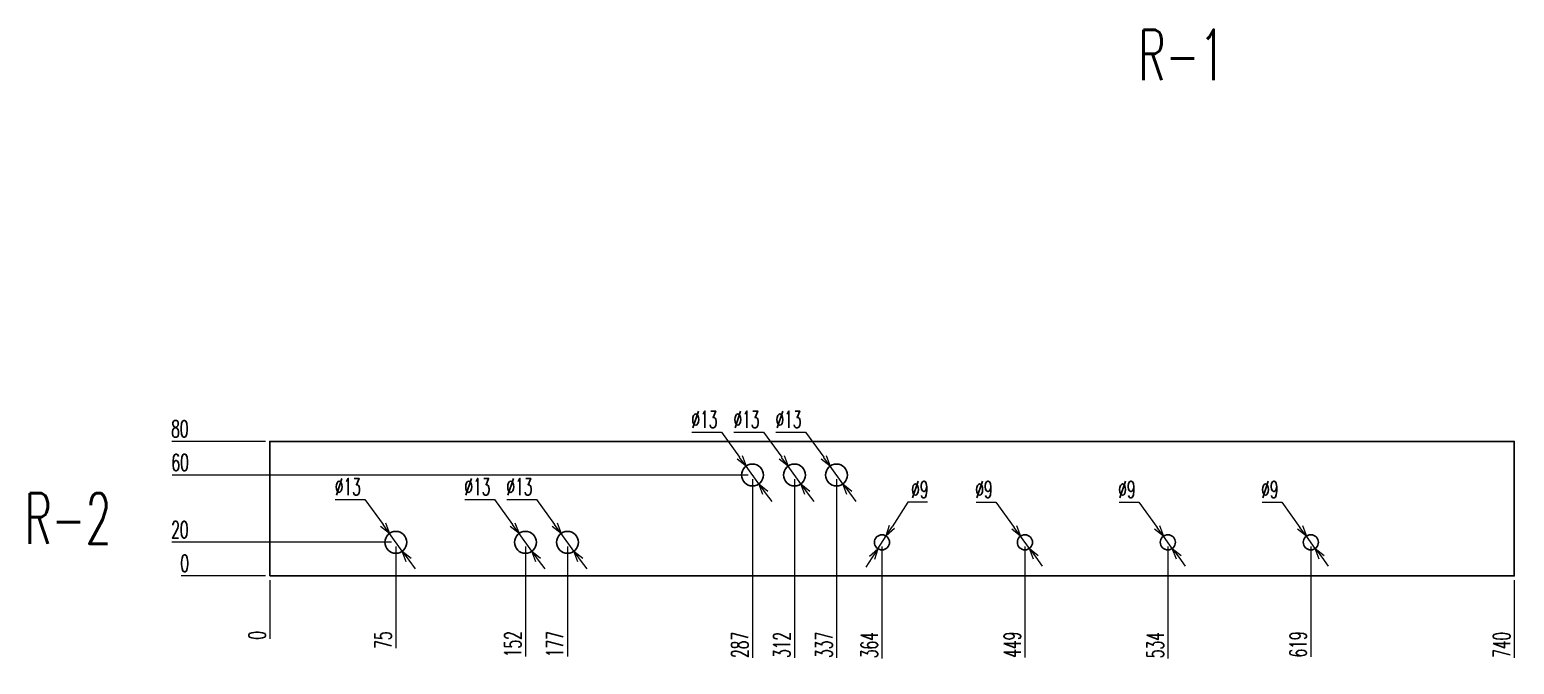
# Model space of a CAD drawing. Header units: millimetres. Extents: x 173893 to 258446, y -176540 to -123824.
# Drawn here: x 202364 to 203247, y -129515 to -129137 of the extents above; entities that cross this region are included whole.
import ezdxf
from ezdxf.enums import TextEntityAlignment as Align

# ---------------------------------------------------------------- set-up
doc = ezdxf.new("R2010")
doc.units = ezdxf.units.MM
doc.header["$LTSCALE"] = 3
doc.layers.add('@.DM. NÉT CHÍNH', color=7, linetype='Continuous')
doc.styles.add('Ann_w01', font='romans.shx', dxfattribs={"width": 0.6, "bigfont": 'chineset.shx'})
doc.dimstyles.new('Dim 01_SC05', dxfattribs={"dimscale": 5, "dimtxt": 2, "dimasz": 1.3, "dimexe": 0.5, "dimexo": 0.5, "dimgap": 0.5, "dimtad": 1, "dimtoh": 1, "dimdec": 1, "dimzin": 12, "dimdsep": 46, "dimtxsty": 'Ann_w01', "dimblk": 'OPEN30', "dimcen": 1.5, "dimclrd": 6, "dimclre": 6, "dimclrt": 3, "dimadec": 1, "dimazin": 3, "dimtm": 1e-09, "dimtfac": 1, "dimtdec": 1, "dimtmove": 0, "dimatfit": 3, "dimldrblk": 'OPEN30', "dimfxl": 1, "dimtolj": 1, "dimlwd": 20, "dimlwe": 20, "dimarcsym": 0})

# ---------------------------------------------------------------- blocks, each defined once
blk = doc.blocks.new('*D3252')
at = {"layer": '@.DM. NÉT CHÍNH', "color": 6, "linetype": 'Continuous', "lineweight": 20, "transparency": 16777216}
blk.add_line((202507.21, -129464.64), (202507.21, -129499.44), dxfattribs=at)
at = {"layer": 'Defpoints', "color": 0, "linetype": 'Continuous', "transparency": 16777216}
for p in [(202507.21, -129462.14), (202507.21, -129462.14), (202507.21, -129492.94)]:
    blk.add_point(p, dxfattribs=at)
at = {"layer": '@.DM. NÉT CHÍNH', "color": 3, "linetype": 'Continuous', "transparency": 16777216, "insert": (202499.71, -129497.44), "char_height": 10, "attachment_point": 5, "rotation": 90, "style": 'Ann_w01'}
blk.add_mtext('\\A1;0', dxfattribs=at)
blk = doc.blocks.new('_Open30')
at = {"color": 0, "linetype": 'ByBlock', "lineweight": -2}
for p, q in [((-1, 0.27), (0, 0)), ((0, 0), (-1, -0.27)), ((0, 0), (-1, 0))]:
    blk.add_line(p, q, dxfattribs=at)
blk = doc.blocks.new('*D3253')
at = {"layer": '@.DM. NÉT CHÍNH', "color": 6, "linetype": 'Continuous', "lineweight": 20, "transparency": 16777216}
blk.add_line((202582.17, -129444.64), (202582.17, -129505.15), dxfattribs=at)
at = {"layer": 'Defpoints', "color": 0, "linetype": 'Continuous', "transparency": 16777216}
for p in [(202582.17, -129442.14), (202507.21, -129462.14), (202582.17, -129492.94)]:
    blk.add_point(p, dxfattribs=at)
at = {"layer": '@.DM. NÉT CHÍNH', "color": 3, "linetype": 'Continuous', "transparency": 16777216, "insert": (202574.67, -129500.29), "char_height": 10, "attachment_point": 5, "rotation": 90, "style": 'Ann_w01'}
blk.add_mtext('\\A1;75', dxfattribs=at)
blk = doc.blocks.new('*D3254')
at = {"layer": '@.DM. NÉT CHÍNH', "color": 6, "linetype": 'Continuous', "lineweight": 20, "transparency": 16777216}
blk.add_line((202659.22, -129444.64), (202659.22, -129510.01), dxfattribs=at)
at = {"layer": 'Defpoints', "color": 0, "linetype": 'Continuous', "transparency": 16777216}
for p in [(202659.22, -129442.14), (202507.21, -129462.14), (202659.22, -129492.94)]:
    blk.add_point(p, dxfattribs=at)
at = {"layer": '@.DM. NÉT CHÍNH', "color": 3, "linetype": 'Continuous', "transparency": 16777216, "insert": (202651.72, -129502.72), "char_height": 10, "attachment_point": 5, "rotation": 90, "style": 'Ann_w01'}
blk.add_mtext('\\A1;152', dxfattribs=at)
blk = doc.blocks.new('*D3255')
at = {"layer": '@.DM. NÉT CHÍNH', "color": 6, "linetype": 'Continuous', "lineweight": 20, "transparency": 16777216}
blk.add_line((202684.21, -129444.64), (202684.21, -129510.01), dxfattribs=at)
at = {"layer": 'Defpoints', "color": 0, "linetype": 'Continuous', "transparency": 16777216}
for p in [(202684.21, -129442.14), (202507.21, -129462.14), (202684.21, -129492.94)]:
    blk.add_point(p, dxfattribs=at)
at = {"layer": '@.DM. NÉT CHÍNH', "color": 3, "linetype": 'Continuous', "transparency": 16777216, "insert": (202676.71, -129502.72), "char_height": 10, "attachment_point": 5, "rotation": 90, "style": 'Ann_w01'}
blk.add_mtext('\\A1;177', dxfattribs=at)
blk = doc.blocks.new('*D3256')
at = {"layer": '@.DM. NÉT CHÍNH', "color": 6, "linetype": 'Continuous', "lineweight": 20, "transparency": 16777216}
blk.add_line((202684.22, -129444.64), (202684.22, -129510.01), dxfattribs=at)
at = {"layer": 'Defpoints', "color": 0, "linetype": 'Continuous', "transparency": 16777216}
for p in [(202684.22, -129442.14), (202507.21, -129462.14), (202684.22, -129492.94)]:
    blk.add_point(p, dxfattribs=at)
at = {"layer": '@.DM. NÉT CHÍNH', "color": 3, "linetype": 'Continuous', "transparency": 16777216, "insert": (202676.72, -129502.72), "char_height": 10, "attachment_point": 5, "rotation": 90, "style": 'Ann_w01'}
blk.add_mtext('\\A1;177', dxfattribs=at)
blk = doc.blocks.new('*D3257')
at = {"layer": '@.DM. NÉT CHÍNH', "color": 6, "linetype": 'Continuous', "lineweight": 20, "transparency": 16777216}
blk.add_line((202794.21, -129404.64), (202794.21, -129510.86), dxfattribs=at)
at = {"layer": 'Defpoints', "color": 0, "linetype": 'Continuous', "transparency": 16777216}
for p in [(202794.21, -129402.14), (202507.21, -129462.14), (202794.21, -129492.94)]:
    blk.add_point(p, dxfattribs=at)
at = {"layer": '@.DM. NÉT CHÍNH', "color": 3, "linetype": 'Continuous', "transparency": 16777216, "insert": (202786.71, -129503.15), "char_height": 10, "attachment_point": 5, "rotation": 90, "style": 'Ann_w01'}
blk.add_mtext('\\A1;287', dxfattribs=at)
blk = doc.blocks.new('*D3258')
at = {"layer": '@.DM. NÉT CHÍNH', "color": 6, "linetype": 'Continuous', "lineweight": 20, "transparency": 16777216}
blk.add_line((202819.21, -129404.64), (202819.21, -129510.86), dxfattribs=at)
at = {"layer": 'Defpoints', "color": 0, "linetype": 'Continuous', "transparency": 16777216}
for p in [(202819.21, -129402.14), (202507.21, -129462.14), (202819.21, -129492.94)]:
    blk.add_point(p, dxfattribs=at)
at = {"layer": '@.DM. NÉT CHÍNH', "color": 3, "linetype": 'Continuous', "transparency": 16777216, "insert": (202811.71, -129503.15), "char_height": 10, "attachment_point": 5, "rotation": 90, "style": 'Ann_w01'}
blk.add_mtext('\\A1;312', dxfattribs=at)
blk = doc.blocks.new('*D3259')
at = {"layer": '@.DM. NÉT CHÍNH', "color": 6, "linetype": 'Continuous', "lineweight": 20, "transparency": 16777216}
blk.add_line((202844.21, -129404.64), (202844.21, -129510.86), dxfattribs=at)
at = {"layer": 'Defpoints', "color": 0, "linetype": 'Continuous', "transparency": 16777216}
for p in [(202844.21, -129402.14), (202507.21, -129462.14), (202844.21, -129492.94)]:
    blk.add_point(p, dxfattribs=at)
at = {"layer": '@.DM. NÉT CHÍNH', "color": 3, "linetype": 'Continuous', "transparency": 16777216, "insert": (202836.71, -129503.15), "char_height": 10, "attachment_point": 5, "rotation": 90, "style": 'Ann_w01'}
blk.add_mtext('\\A1;337', dxfattribs=at)
blk = doc.blocks.new('*D3260')
at = {"layer": '@.DM. NÉT CHÍNH', "color": 6, "linetype": 'Continuous', "lineweight": 20, "transparency": 16777216}
blk.add_line((202871.22, -129444.64), (202871.22, -129511.15), dxfattribs=at)
at = {"layer": 'Defpoints', "color": 0, "linetype": 'Continuous', "transparency": 16777216}
for p in [(202871.22, -129442.14), (202507.21, -129462.14), (202871.22, -129492.94)]:
    blk.add_point(p, dxfattribs=at)
at = {"layer": '@.DM. NÉT CHÍNH', "color": 3, "linetype": 'Continuous', "transparency": 16777216, "insert": (202863.72, -129503.29), "char_height": 10, "attachment_point": 5, "rotation": 90, "style": 'Ann_w01'}
blk.add_mtext('\\A1;364', dxfattribs=at)
blk = doc.blocks.new('*D3261')
at = {"layer": '@.DM. NÉT CHÍNH', "color": 6, "linetype": 'Continuous', "lineweight": 20, "transparency": 16777216}
blk.add_line((202956.22, -129444.64), (202956.22, -129510.58), dxfattribs=at)
at = {"layer": 'Defpoints', "color": 0, "linetype": 'Continuous', "transparency": 16777216}
for p in [(202956.22, -129442.14), (202507.21, -129462.14), (202956.22, -129492.94)]:
    blk.add_point(p, dxfattribs=at)
at = {"layer": '@.DM. NÉT CHÍNH', "color": 3, "linetype": 'Continuous', "transparency": 16777216, "insert": (202948.72, -129503.01), "char_height": 10, "attachment_point": 5, "rotation": 90, "style": 'Ann_w01'}
blk.add_mtext('\\A1;449', dxfattribs=at)
blk = doc.blocks.new('*D3262')
at = {"layer": '@.DM. NÉT CHÍNH', "color": 6, "linetype": 'Continuous', "lineweight": 20, "transparency": 16777216}
blk.add_line((203041.22, -129444.64), (203041.22, -129511.15), dxfattribs=at)
at = {"layer": 'Defpoints', "color": 0, "linetype": 'Continuous', "transparency": 16777216}
for p in [(203041.22, -129442.14), (202507.21, -129462.14), (203041.22, -129492.94)]:
    blk.add_point(p, dxfattribs=at)
at = {"layer": '@.DM. NÉT CHÍNH', "color": 3, "linetype": 'Continuous', "transparency": 16777216, "insert": (203033.72, -129503.29), "char_height": 10, "attachment_point": 5, "rotation": 90, "style": 'Ann_w01'}
blk.add_mtext('\\A1;534', dxfattribs=at)
blk = doc.blocks.new('*D3263')
at = {"layer": '@.DM. NÉT CHÍNH', "color": 6, "linetype": 'Continuous', "lineweight": 20, "transparency": 16777216}
blk.add_line((203126.22, -129444.64), (203126.22, -129510.29), dxfattribs=at)
at = {"layer": 'Defpoints', "color": 0, "linetype": 'Continuous', "transparency": 16777216}
for p in [(203126.22, -129442.14), (202507.21, -129462.14), (203126.22, -129492.94)]:
    blk.add_point(p, dxfattribs=at)
at = {"layer": '@.DM. NÉT CHÍNH', "color": 3, "linetype": 'Continuous', "transparency": 16777216, "insert": (203118.72, -129502.86), "char_height": 10, "attachment_point": 5, "rotation": 90, "style": 'Ann_w01'}
blk.add_mtext('\\A1;619', dxfattribs=at)
blk = doc.blocks.new('*D3264')
at = {"layer": '@.DM. NÉT CHÍNH', "color": 6, "linetype": 'Continuous', "lineweight": 20, "transparency": 16777216}
blk.add_line((203247.21, -129464.64), (203247.21, -129510.86), dxfattribs=at)
at = {"layer": 'Defpoints', "color": 0, "linetype": 'Continuous', "transparency": 16777216}
for p in [(202507.21, -129462.14), (203247.21, -129462.14), (203247.21, -129492.94)]:
    blk.add_point(p, dxfattribs=at)
at = {"layer": '@.DM. NÉT CHÍNH', "color": 3, "linetype": 'Continuous', "transparency": 16777216, "insert": (203239.71, -129503.15), "char_height": 10, "attachment_point": 5, "rotation": 90, "style": 'Ann_w01'}
blk.add_mtext('\\A1;740', dxfattribs=at)
blk = doc.blocks.new('*D3265')
at = {"layer": '@.DM. NÉT CHÍNH', "color": 6, "linetype": 'Continuous', "lineweight": 20, "transparency": 16777216}
for p, q in [((202546.04, -129416.64), (202563.68, -129416.64)), ((202563.68, -129416.64), (202574.54, -129431.61)), ((202585.98, -129447.4), (202578.35, -129436.88)), ((202589.8, -129452.67), (202593.61, -129457.93))]:
    blk.add_line(p, q, dxfattribs=at)
at = {"layer": 'Defpoints', "color": 0, "linetype": 'Continuous', "transparency": 16777216}
for p in [(202578.35, -129436.88), (202585.98, -129447.4)]:
    blk.add_point(p, dxfattribs=at)
at = {"layer": '@.DM. NÉT CHÍNH', "color": 6, "linetype": 'Continuous', "lineweight": 20, "transparency": 16777216, "xscale": 6.5, "yscale": 6.5, "zscale": 6.5}
for p, rotation in [((202578.35, -129436.88), 305.9372985713013), ((202585.98, -129447.4), 125.9372985713013)]:
    blk.add_blockref('_Open30', p, dxfattribs=dict(at, rotation=rotation))
at = {"layer": '@.DM. NÉT CHÍNH', "color": 3, "linetype": 'Continuous', "transparency": 16777216, "insert": (202553.61, -129409.14), "char_height": 10, "attachment_point": 5, "style": 'Ann_w01'}
blk.add_mtext('\\A1;∅13', dxfattribs=at)
blk = doc.blocks.new('*D3266')
at = {"layer": '@.DM. NÉT CHÍNH', "color": 6, "linetype": 'Continuous', "lineweight": 20, "transparency": 16777216}
for p, q in [((203097.26, -129418.26), (203108.9, -129418.26)), ((203108.9, -129418.26), (203119.76, -129433.23)), ((203128.86, -129445.78), (203123.58, -129438.5)), ((203132.67, -129451.05), (203136.49, -129456.31))]:
    blk.add_line(p, q, dxfattribs=at)
at = {"layer": 'Defpoints', "color": 0, "linetype": 'Continuous', "transparency": 16777216}
for p in [(203123.58, -129438.5), (203128.86, -129445.78)]:
    blk.add_point(p, dxfattribs=at)
at = {"layer": '@.DM. NÉT CHÍNH', "color": 6, "linetype": 'Continuous', "lineweight": 20, "transparency": 16777216, "xscale": 6.5, "yscale": 6.5, "zscale": 6.5}
for p, rotation in [((203123.58, -129438.5), 305.9372985710678), ((203128.86, -129445.78), 125.9372985710678)]:
    blk.add_blockref('_Open30', p, dxfattribs=dict(at, rotation=rotation))
at = {"layer": '@.DM. NÉT CHÍNH', "color": 3, "linetype": 'Continuous', "transparency": 16777216, "insert": (203101.83, -129410.76), "char_height": 10, "attachment_point": 5, "style": 'Ann_w01'}
blk.add_mtext('\\A1;∅9', dxfattribs=at)
blk = doc.blocks.new('*D3267')
at = {"layer": '@.DM. NÉT CHÍNH', "color": 6, "linetype": 'Continuous', "lineweight": 20, "transparency": 16777216}
for p, q in [((203012.26, -129418.26), (203023.9, -129418.26)), ((203023.9, -129418.26), (203034.76, -129433.23)), ((203043.86, -129445.78), (203038.58, -129438.5)), ((203047.67, -129451.05), (203051.49, -129456.31))]:
    blk.add_line(p, q, dxfattribs=at)
at = {"layer": 'Defpoints', "color": 0, "linetype": 'Continuous', "transparency": 16777216}
for p in [(203038.58, -129438.5), (203043.86, -129445.78)]:
    blk.add_point(p, dxfattribs=at)
at = {"layer": '@.DM. NÉT CHÍNH', "color": 6, "linetype": 'Continuous', "lineweight": 20, "transparency": 16777216, "xscale": 6.5, "yscale": 6.5, "zscale": 6.5}
for p, rotation in [((203038.58, -129438.5), 305.9372985705765), ((203043.86, -129445.78), 125.9372985705765)]:
    blk.add_blockref('_Open30', p, dxfattribs=dict(at, rotation=rotation))
at = {"layer": '@.DM. NÉT CHÍNH', "color": 3, "linetype": 'Continuous', "transparency": 16777216, "insert": (203016.83, -129410.76), "char_height": 10, "attachment_point": 5, "style": 'Ann_w01'}
blk.add_mtext('\\A1;∅9', dxfattribs=at)
blk = doc.blocks.new('*D3268')
at = {"layer": '@.DM. NÉT CHÍNH', "color": 6, "linetype": 'Continuous', "lineweight": 20, "transparency": 16777216}
for p, q in [((202927.26, -129418.26), (202938.9, -129418.26)), ((202938.9, -129418.26), (202949.76, -129433.23)), ((202958.86, -129445.78), (202953.58, -129438.5)), ((202962.67, -129451.05), (202966.49, -129456.31))]:
    blk.add_line(p, q, dxfattribs=at)
at = {"layer": 'Defpoints', "color": 0, "linetype": 'Continuous', "transparency": 16777216}
for p in [(202953.58, -129438.5), (202958.86, -129445.78)]:
    blk.add_point(p, dxfattribs=at)
at = {"layer": '@.DM. NÉT CHÍNH', "color": 6, "linetype": 'Continuous', "lineweight": 20, "transparency": 16777216, "xscale": 6.5, "yscale": 6.5, "zscale": 6.5}
for p, rotation in [((202953.58, -129438.5), 305.9372985719529), ((202958.86, -129445.78), 125.9372985719528)]:
    blk.add_blockref('_Open30', p, dxfattribs=dict(at, rotation=rotation))
at = {"layer": '@.DM. NÉT CHÍNH', "color": 3, "linetype": 'Continuous', "transparency": 16777216, "insert": (202931.83, -129410.76), "char_height": 10, "attachment_point": 5, "style": 'Ann_w01'}
blk.add_mtext('\\A1;∅9', dxfattribs=at)
blk = doc.blocks.new('*D3269')
at = {"layer": '@.DM. NÉT CHÍNH', "color": 6, "linetype": 'Continuous', "lineweight": 20, "transparency": 16777216}
for p, q in [((202886.64, -129418.26), (202877.19, -129432.9)), ((202898.29, -129418.26), (202886.64, -129418.26)), ((202868.78, -129445.92), (202873.66, -129438.36)), ((202865.25, -129451.38), (202861.72, -129456.84))]:
    blk.add_line(p, q, dxfattribs=at)
at = {"layer": 'Defpoints', "color": 0, "linetype": 'Continuous', "transparency": 16777216}
for p in [(202873.66, -129438.36), (202868.78, -129445.92)]:
    blk.add_point(p, dxfattribs=at)
at = {"layer": '@.DM. NÉT CHÍNH', "color": 6, "linetype": 'Continuous', "lineweight": 20, "transparency": 16777216, "xscale": 6.5, "yscale": 6.5, "zscale": 6.5}
for p, rotation in [((202873.66, -129438.36), 237.1440506287701), ((202868.78, -129445.92), 57.14405062877008)]:
    blk.add_blockref('_Open30', p, dxfattribs=dict(at, rotation=rotation))
at = {"layer": '@.DM. NÉT CHÍNH', "color": 3, "linetype": 'Continuous', "transparency": 16777216, "insert": (202893.71, -129410.76), "char_height": 10, "attachment_point": 5, "style": 'Ann_w01'}
blk.add_mtext('\\A1;∅9', dxfattribs=at)
blk = doc.blocks.new('*D3270')
at = {"layer": '@.DM. NÉT CHÍNH', "color": 6, "linetype": 'Continuous', "lineweight": 20, "transparency": 16777216}
for p, q in [((202623.09, -129416.64), (202640.73, -129416.64)), ((202640.73, -129416.64), (202651.59, -129431.61)), ((202663.03, -129447.4), (202655.4, -129436.88)), ((202666.85, -129452.67), (202670.66, -129457.93))]:
    blk.add_line(p, q, dxfattribs=at)
at = {"layer": 'Defpoints', "color": 0, "linetype": 'Continuous', "transparency": 16777216}
for p in [(202655.4, -129436.88), (202663.03, -129447.4)]:
    blk.add_point(p, dxfattribs=at)
at = {"layer": '@.DM. NÉT CHÍNH', "color": 6, "linetype": 'Continuous', "lineweight": 20, "transparency": 16777216, "xscale": 6.5, "yscale": 6.5, "zscale": 6.5}
for p, rotation in [((202655.4, -129436.88), 305.9372985717829), ((202663.03, -129447.4), 125.9372985717829)]:
    blk.add_blockref('_Open30', p, dxfattribs=dict(at, rotation=rotation))
at = {"layer": '@.DM. NÉT CHÍNH', "color": 3, "linetype": 'Continuous', "transparency": 16777216, "insert": (202630.66, -129409.14), "char_height": 10, "attachment_point": 5, "style": 'Ann_w01'}
blk.add_mtext('\\A1;∅13', dxfattribs=at)
blk = doc.blocks.new('*D3271')
at = {"layer": '@.DM. NÉT CHÍNH', "color": 6, "linetype": 'Continuous', "lineweight": 20, "transparency": 16777216}
for p, q in [((202648.09, -129416.64), (202665.73, -129416.64)), ((202665.73, -129416.64), (202676.59, -129431.61)), ((202688.03, -129447.4), (202680.4, -129436.88)), ((202691.85, -129452.67), (202695.66, -129457.93))]:
    blk.add_line(p, q, dxfattribs=at)
at = {"layer": 'Defpoints', "color": 0, "linetype": 'Continuous', "transparency": 16777216}
for p in [(202680.4, -129436.88), (202688.03, -129447.4)]:
    blk.add_point(p, dxfattribs=at)
at = {"layer": '@.DM. NÉT CHÍNH', "color": 6, "linetype": 'Continuous', "lineweight": 20, "transparency": 16777216, "xscale": 6.5, "yscale": 6.5, "zscale": 6.5}
for p, rotation in [((202680.4, -129436.88), 305.9372985718854), ((202688.03, -129447.4), 125.9372985718854)]:
    blk.add_blockref('_Open30', p, dxfattribs=dict(at, rotation=rotation))
at = {"layer": '@.DM. NÉT CHÍNH', "color": 3, "linetype": 'Continuous', "transparency": 16777216, "insert": (202655.66, -129409.14), "char_height": 10, "attachment_point": 5, "style": 'Ann_w01'}
blk.add_mtext('\\A1;∅13', dxfattribs=at)
blk = doc.blocks.new('*D3272')
at = {"layer": '@.DM. NÉT CHÍNH', "color": 6, "linetype": 'Continuous', "lineweight": 20, "transparency": 16777216}
for p, q in [((202648.08, -129416.64), (202665.72, -129416.64)), ((202665.72, -129416.64), (202676.58, -129431.61)), ((202688.02, -129447.4), (202680.39, -129436.88)), ((202691.84, -129452.67), (202695.65, -129457.93))]:
    blk.add_line(p, q, dxfattribs=at)
at = {"layer": 'Defpoints', "color": 0, "linetype": 'Continuous', "transparency": 16777216}
for p in [(202680.39, -129436.88), (202688.02, -129447.4)]:
    blk.add_point(p, dxfattribs=at)
at = {"layer": '@.DM. NÉT CHÍNH', "color": 6, "linetype": 'Continuous', "lineweight": 20, "transparency": 16777216, "xscale": 6.5, "yscale": 6.5, "zscale": 6.5}
for p, rotation in [((202680.39, -129436.88), 305.9372985709053), ((202688.02, -129447.4), 125.9372985709054)]:
    blk.add_blockref('_Open30', p, dxfattribs=dict(at, rotation=rotation))
at = {"layer": '@.DM. NÉT CHÍNH', "color": 3, "linetype": 'Continuous', "transparency": 16777216, "insert": (202655.65, -129409.14), "char_height": 10, "attachment_point": 5, "style": 'Ann_w01'}
blk.add_mtext('\\A1;∅13', dxfattribs=at)
blk = doc.blocks.new('*D3273')
at = {"layer": '@.DM. NÉT CHÍNH', "color": 6, "linetype": 'Continuous', "lineweight": 20, "transparency": 16777216}
for p, q in [((202808.08, -129376.64), (202825.72, -129376.64)), ((202825.72, -129376.64), (202836.58, -129391.61)), ((202848.02, -129407.4), (202840.39, -129396.88)), ((202851.84, -129412.67), (202855.65, -129417.93))]:
    blk.add_line(p, q, dxfattribs=at)
at = {"layer": 'Defpoints', "color": 0, "linetype": 'Continuous', "transparency": 16777216}
for p in [(202840.39, -129396.88), (202848.02, -129407.4)]:
    blk.add_point(p, dxfattribs=at)
at = {"layer": '@.DM. NÉT CHÍNH', "color": 6, "linetype": 'Continuous', "lineweight": 20, "transparency": 16777216, "xscale": 6.5, "yscale": 6.5, "zscale": 6.5}
for p, rotation in [((202840.39, -129396.88), 305.9372985715452), ((202848.02, -129407.4), 125.9372985715452)]:
    blk.add_blockref('_Open30', p, dxfattribs=dict(at, rotation=rotation))
at = {"layer": '@.DM. NÉT CHÍNH', "color": 3, "linetype": 'Continuous', "transparency": 16777216, "insert": (202815.65, -129369.14), "char_height": 10, "attachment_point": 5, "style": 'Ann_w01'}
blk.add_mtext('\\A1;∅13', dxfattribs=at)
blk = doc.blocks.new('*D3274')
at = {"layer": '@.DM. NÉT CHÍNH', "color": 6, "linetype": 'Continuous', "lineweight": 20, "transparency": 16777216}
for p, q in [((202758.08, -129376.64), (202775.72, -129376.64)), ((202775.72, -129376.64), (202786.58, -129391.61)), ((202798.02, -129407.4), (202790.39, -129396.88)), ((202801.84, -129412.67), (202805.65, -129417.93))]:
    blk.add_line(p, q, dxfattribs=at)
at = {"layer": 'Defpoints', "color": 0, "linetype": 'Continuous', "transparency": 16777216}
for p in [(202790.39, -129396.88), (202798.02, -129407.4)]:
    blk.add_point(p, dxfattribs=at)
at = {"layer": '@.DM. NÉT CHÍNH', "color": 6, "linetype": 'Continuous', "lineweight": 20, "transparency": 16777216, "xscale": 6.5, "yscale": 6.5, "zscale": 6.5}
for p, rotation in [((202790.39, -129396.88), 305.9372985713584), ((202798.02, -129407.4), 125.9372985713584)]:
    blk.add_blockref('_Open30', p, dxfattribs=dict(at, rotation=rotation))
at = {"layer": '@.DM. NÉT CHÍNH', "color": 3, "linetype": 'Continuous', "transparency": 16777216, "insert": (202765.65, -129369.14), "char_height": 10, "attachment_point": 5, "style": 'Ann_w01'}
blk.add_mtext('\\A1;∅13', dxfattribs=at)
blk = doc.blocks.new('*D3275')
at = {"layer": '@.DM. NÉT CHÍNH', "color": 6, "linetype": 'Continuous', "lineweight": 20, "transparency": 16777216}
for p, q in [((202783.08, -129376.64), (202800.72, -129376.64)), ((202800.72, -129376.64), (202811.58, -129391.61)), ((202823.02, -129407.4), (202815.39, -129396.88)), ((202826.84, -129412.67), (202830.65, -129417.93))]:
    blk.add_line(p, q, dxfattribs=at)
at = {"layer": 'Defpoints', "color": 0, "linetype": 'Continuous', "transparency": 16777216}
for p in [(202815.39, -129396.88), (202823.02, -129407.4)]:
    blk.add_point(p, dxfattribs=at)
at = {"layer": '@.DM. NÉT CHÍNH', "color": 6, "linetype": 'Continuous', "lineweight": 20, "transparency": 16777216, "xscale": 6.5, "yscale": 6.5, "zscale": 6.5}
for p, rotation in [((202815.39, -129396.88), 305.9372985715361), ((202823.02, -129407.4), 125.9372985715362)]:
    blk.add_blockref('_Open30', p, dxfattribs=dict(at, rotation=rotation))
at = {"layer": '@.DM. NÉT CHÍNH', "color": 3, "linetype": 'Continuous', "transparency": 16777216, "insert": (202790.65, -129369.14), "char_height": 10, "attachment_point": 5, "style": 'Ann_w01'}
blk.add_mtext('\\A1;∅13', dxfattribs=at)
blk = doc.blocks.new('*D3350')
at = {"layer": '@.DM. NÉT CHÍNH', "color": 6, "linetype": 'Continuous', "lineweight": 20, "transparency": 16777216}
blk.add_line((202504.71, -129462.14), (202454.59, -129462.14), dxfattribs=at)
at = {"layer": 'Defpoints', "color": 0, "linetype": 'Continuous', "transparency": 16777216}
for p in [(202461.09, -129462.14), (202507.21, -129462.14), (202507.21, -129462.14)]:
    blk.add_point(p, dxfattribs=at)
at = {"layer": '@.DM. NÉT CHÍNH', "color": 3, "linetype": 'Continuous', "transparency": 16777216, "insert": (202456.59, -129454.64), "char_height": 10, "attachment_point": 5, "style": 'Ann_w01'}
blk.add_mtext('\\A1;0', dxfattribs=at)
blk = doc.blocks.new('*D3351')
at = {"layer": '@.DM. NÉT CHÍNH', "color": 6, "linetype": 'Continuous', "lineweight": 20, "transparency": 16777216}
blk.add_line((202579.67, -129442.14), (202448.88, -129442.14), dxfattribs=at)
at = {"layer": 'Defpoints', "color": 0, "linetype": 'Continuous', "transparency": 16777216}
for p in [(202461.09, -129442.14), (202582.17, -129442.14), (202507.21, -129462.14)]:
    blk.add_point(p, dxfattribs=at)
at = {"layer": '@.DM. NÉT CHÍNH', "color": 3, "linetype": 'Continuous', "transparency": 16777216, "insert": (202453.73, -129434.64), "char_height": 10, "attachment_point": 5, "style": 'Ann_w01'}
blk.add_mtext('\\A1;20', dxfattribs=at)
blk = doc.blocks.new('*D3352')
at = {"layer": '@.DM. NÉT CHÍNH', "color": 6, "linetype": 'Continuous', "lineweight": 20, "transparency": 16777216}
blk.add_line((202791.71, -129402.14), (202449.16, -129402.14), dxfattribs=at)
at = {"layer": 'Defpoints', "color": 0, "linetype": 'Continuous', "transparency": 16777216}
for p in [(202461.09, -129402.14), (202794.21, -129402.14), (202507.21, -129462.14)]:
    blk.add_point(p, dxfattribs=at)
at = {"layer": '@.DM. NÉT CHÍNH', "color": 3, "linetype": 'Continuous', "transparency": 16777216, "insert": (202453.88, -129394.64), "char_height": 10, "attachment_point": 5, "style": 'Ann_w01'}
blk.add_mtext('\\A1;60', dxfattribs=at)
blk = doc.blocks.new('*D3353')
at = {"layer": '@.DM. NÉT CHÍNH', "color": 6, "linetype": 'Continuous', "lineweight": 20, "transparency": 16777216}
blk.add_line((202504.71, -129382.14), (202448.88, -129382.14), dxfattribs=at)
at = {"layer": 'Defpoints', "color": 0, "linetype": 'Continuous', "transparency": 16777216}
for p in [(202461.09, -129382.14), (202507.21, -129382.14), (202507.21, -129462.14)]:
    blk.add_point(p, dxfattribs=at)
at = {"layer": '@.DM. NÉT CHÍNH', "color": 3, "linetype": 'Continuous', "transparency": 16777216, "insert": (202453.73, -129374.64), "char_height": 10, "attachment_point": 5, "style": 'Ann_w01'}
blk.add_mtext('\\A1;80', dxfattribs=at)

msp = doc.modelspace()

# ---------------------------------------------------------------- linework, layer by layer
at = {"color": 1}
msp.add_lwpolyline([(202507.21, -129462.14), (203247.21, -129462.14), (203247.21, -129382.14), (202507.21, -129382.14)], close=True, dxfattribs=at)
for centre, radius in [((202794.21, -129402.14), 6.5), ((202819.21, -129402.14), 6.5), ((202844.21, -129402.14), 6.5), ((202582.17, -129442.14), 6.5), ((202659.22, -129442.14), 6.5), ((202684.21, -129442.14), 6.5), ((202684.22, -129442.14), 6.5), ((202871.22, -129442.14), 4.5), ((202956.22, -129442.14), 4.5), ((203041.22, -129442.14), 4.5), ((203126.22, -129442.14), 4.5)]:
    msp.add_circle(centre, radius, dxfattribs=at)

# ---------------------------------------------------------------- texts
at = {"style": 'Ann_w01', "width": 0.6}
for s, p in [('R-1', (203049.47, -129152.39)), ('R-2', (202387.21, -129427.97))]:
    msp.add_text(s, height=30, dxfattribs=at).set_placement(p, align=Align.MIDDLE_CENTER)

# ---------------------------------------------------------------- dimensions: what is measured, and where the dimension line sits
at = {"layer": '@.DM. NÉT CHÍNH', "linetype": 'Continuous'}
for p1, p2, picture, middle in [((202798.02, -129407.4), (202790.39, -129396.88), '*D3274', (202765.65, -129376.64)), ((202823.02, -129407.4), (202815.39, -129396.88), '*D3275', (202790.65, -129376.64)), ((202848.02, -129407.4), (202840.39, -129396.88), '*D3273', (202815.65, -129376.64)), ((202585.98, -129447.4), (202578.35, -129436.88), '*D3265', (202553.61, -129416.64)), ((202663.03, -129447.4), (202655.4, -129436.88), '*D3270', (202630.66, -129416.64)), ((202688.02, -129447.4), (202680.39, -129436.88), '*D3272', (202655.65, -129416.64)), ((202688.03, -129447.4), (202680.4, -129436.88), '*D3271', (202655.66, -129416.64)), ((202868.78, -129445.92), (202873.66, -129438.36), '*D3269', (202893.71, -129418.26)), ((202958.86, -129445.78), (202953.58, -129438.5), '*D3268', (202931.83, -129418.26)), ((203043.86, -129445.78), (203038.58, -129438.5), '*D3267', (203016.83, -129418.26)), ((203128.86, -129445.78), (203123.58, -129438.5), '*D3266', (203101.83, -129418.26))]:
    dim = msp.add_diameter_dim_2p(p1=p1, p2=p2, dimstyle='Dim 01_SC05', dxfattribs=at)
    dim.commit()
    dim.dimension.update_dxf_attribs({"geometry": picture, "text_midpoint": middle, "dimtype": 163})
for feature_location, offset, dtype, origin, picture, middle in [((202507.21, -129382.14), (-46.12, 0), 0, (202507.21, -129462.14), '*D3353', (202453.73, -129374.64)), ((202794.21, -129402.14), (-333.12, 0), 0, (202507.21, -129462.14), '*D3352', (202453.88, -129394.64)), ((202794.21, -129402.14), (0, -90.8), 1, (202507.21, -129462.14), '*D3257', (202786.71, -129503.15)), ((202819.21, -129402.14), (0, -90.8), 1, (202507.21, -129462.14), '*D3258', (202811.71, -129503.15)), ((202844.21, -129402.14), (0, -90.8), 1, (202507.21, -129462.14), '*D3259', (202836.71, -129503.15)), ((202582.17, -129442.14), (-121.08, 0), 0, (202507.21, -129462.14), '*D3351', (202453.73, -129434.64)), ((202582.17, -129442.14), (0, -50.8), 1, (202507.21, -129462.14), '*D3253', (202574.67, -129500.29)), ((202659.22, -129442.14), (0, -50.8), 1, (202507.21, -129462.14), '*D3254', (202651.72, -129502.72)), ((202684.21, -129442.14), (0, -50.8), 1, (202507.21, -129462.14), '*D3255', (202676.71, -129502.72)), ((202684.22, -129442.14), (0, -50.8), 1, (202507.21, -129462.14), '*D3256', (202676.72, -129502.72)), ((202871.22, -129442.14), (0, -50.8), 1, (202507.21, -129462.14), '*D3260', (202863.72, -129503.29)), ((202956.22, -129442.14), (0, -50.8), 1, (202507.21, -129462.14), '*D3261', (202948.72, -129503.01)), ((203041.22, -129442.14), (0, -50.8), 1, (202507.21, -129462.14), '*D3262', (203033.72, -129503.29)), ((203126.22, -129442.14), (0, -50.8), 1, (202507.21, -129462.14), '*D3263', (203118.72, -129502.86)), ((202507.20960394, -129462.14047039), (-46.1194902, 0), 0, (202507.20960394, -129462.14047039), '*D3350', (202456.59011374, -129454.64047039)), ((202507.20960394, -129462.14047039), (0, -30.79534573), 1, (202507.20960395, -129462.14047039), '*D3252', (202499.70960394, -129497.43581612)), ((203247.21, -129462.14), (0, -30.8), 1, (202507.21, -129462.14), '*D3264', (203239.71, -129503.15))]:
    dim = msp.add_ordinate_dim(feature_location=feature_location, offset=offset, dtype=dtype, origin=origin, dimstyle='Dim 01_SC05', dxfattribs=at)
    dim.commit()
    dim.dimension.update_dxf_attribs({"geometry": picture, "text_midpoint": middle})

doc.saveas('drawing.dxf')
